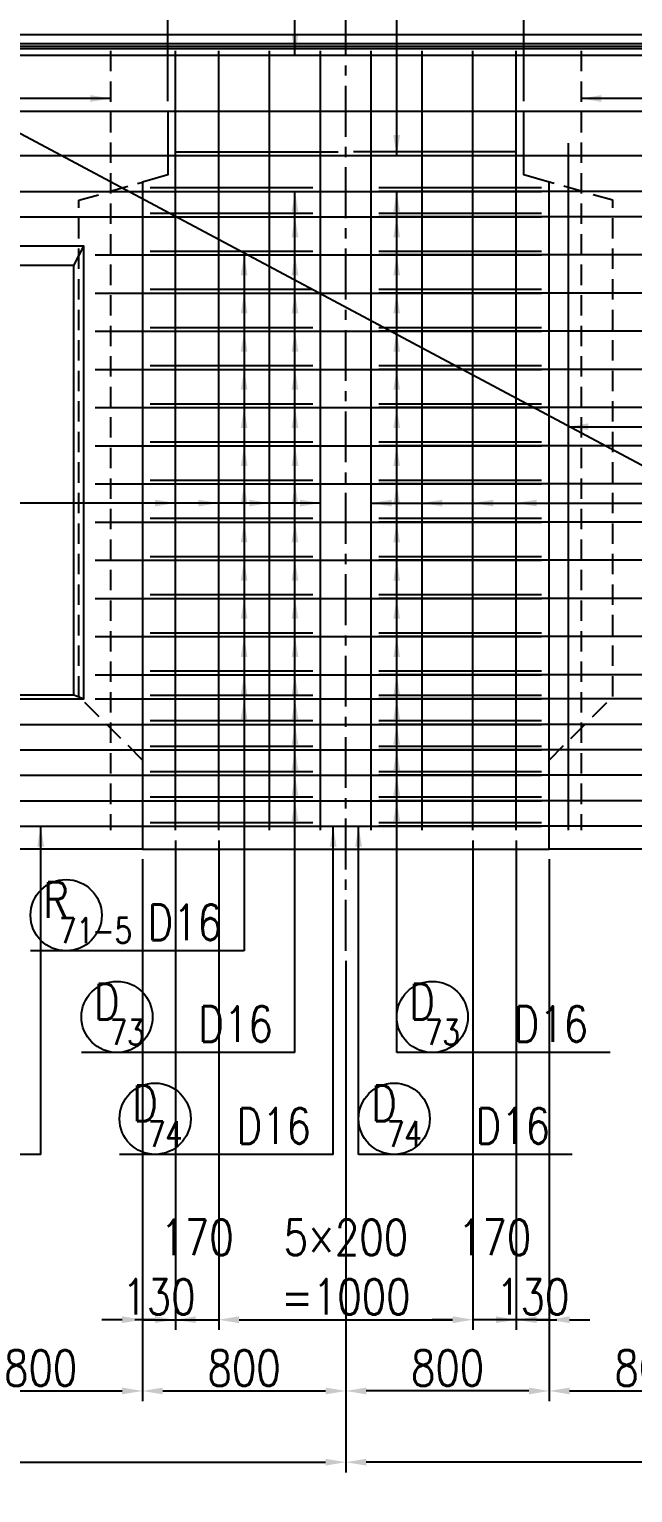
# Model space of a CAD drawing. Header units: millimetres. Extents: x -41433 to 131500, y -94900 to 39745.
# Drawn here: x 106255 to 108628, y 1840 to 7592 of the extents above; entities that cross this region are included whole.
import ezdxf
from ezdxf.enums import TextEntityAlignment as Align

# ---------------------------------------------------------------- set-up
doc = ezdxf.new("R2010")
doc.units = ezdxf.units.MM
doc.header["$LTSCALE"] = 160
doc.header["$MEASUREMENT"] = 0
doc.linetypes.add('CENTER', pattern=[2, 1.25, -0.25, 0.25, -0.25])
doc.linetypes.add('DASHED', pattern=[0.75, 0.5, -0.25])
doc.layers.get('DEFPOINTS').update_dxf_attribs({"color": 53, "linetype": 'CONTINUOUS'})
for name, color, linetype in [('CENTER', 6, 'CENTER'), ('DIM', 6, 'CONTINUOUS'), ('DIM-L', 6, 'CONTINUOUS'), ('GAIKEI-KEIKAKU', 4, 'CONTINUOUS'), ('TEKKIN-C', 3, 'CONTINUOUS'), ('TEKKIN-L', 2, 'CONTINUOUS'), ('TEKKIN-R', 3, 'CONTINUOUS'), ('TEKKIN-S', 3, 'CONTINUOUS'), ('TEXT', 4, 'CONTINUOUS')]:
    doc.layers.add(name, color=color, linetype=linetype)
doc.styles.add('DIM-TEXT', font='ROMANS', dxfattribs={"width": 0.8, "bigfont": 'EXTFONT'})
doc.styles.add('romans', font='romans.shx', dxfattribs={"bigfont": 'extfont.shx'})
doc.dimstyles.new('DIM40', dxfattribs={"dimscale": 40, "dimtxt": 3.5, "dimasz": 2, "dimexe": 1, "dimexo": 1, "dimgap": 0.5, "dimtad": 1, "dimdec": 0, "dimzin": 9, "dimdsep": 46, "dimtxsty": 'DIM-TEXT', "dimcen": 0, "dimclrt": 4, "dimaunit": 1, "dimadec": 4, "dimazin": 0, "dimtfac": 1, "dimtdec": 0, "dimtix": 1, "dimtmove": 2, "dimatfit": 0, "dimfxl": 1, "dimlwd": -1, "dimlwe": -1, "dimarcsym": 0})

# ---------------------------------------------------------------- blocks, each defined once
blk = doc.blocks.new('*D210')
at = {"layer": 'DEFPOINTS', "color": 0, "transparency": 16777216}
for p in [(107500, 9450), (107500, 8770), (103400, 7270)]:
    blk.add_point(p, dxfattribs=at)
at = {"layer": 'DIM', "color": 0, "transparency": 16777216}
for p, q in [((103400, 7310), (103400, 9490)), ((103480, 9450), (107420, 9450)), ((107500, 8810), (107500, 9490))]:
    blk.add_line(p, q, dxfattribs=at)
for points in [[(103480, 9463.3), (103480, 9436.7), (103400, 9450)], [(107420, 9463.3), (107420, 9436.7), (107500, 9450)]]:
    blk.add_solid(points, dxfattribs=at)
at = {"layer": 'DIM', "color": 4, "transparency": 16777216, "insert": (105450, 9540), "char_height": 140, "attachment_point": 5, "style": 'DIM-TEXT'}
blk.add_mtext('4100', dxfattribs=at)
blk = doc.blocks.new('*D213')
at = {"layer": 'DEFPOINTS', "color": 0, "transparency": 16777216}
for p in [(106800, 9170), (105800, 7270), (106800, 7270)]:
    blk.add_point(p, dxfattribs=at)
at = {"layer": 'DIM', "color": 0, "transparency": 16777216}
for p, q in [((105800, 7310), (105800, 9210)), ((106800, 7310), (106800, 9210)), ((105880, 9170), (106720, 9170))]:
    blk.add_line(p, q, dxfattribs=at)
for points in [[(105880, 9183.3), (105880, 9156.7), (105800, 9170)], [(106720, 9183.3), (106720, 9156.7), (106800, 9170)]]:
    blk.add_solid(points, dxfattribs=at)
at = {"layer": 'DIM', "color": 4, "transparency": 16777216, "insert": (106300, 9260), "char_height": 140, "attachment_point": 5, "style": 'DIM-TEXT'}
blk.add_mtext('1000', dxfattribs=at)
blk = doc.blocks.new('*D214')
at = {"layer": 'DEFPOINTS', "color": 0, "transparency": 16777216}
for p in [(107500, 9170), (107500, 8770), (106800, 7270)]:
    blk.add_point(p, dxfattribs=at)
at = {"layer": 'DIM', "color": 0, "transparency": 16777216}
for p, q in [((106800, 7310), (106800, 9210)), ((107500, 8810), (107500, 9210)), ((106880, 9170), (107420, 9170))]:
    blk.add_line(p, q, dxfattribs=at)
for points in [[(106880, 9183.3), (106880, 9156.7), (106800, 9170)], [(107420, 9183.3), (107420, 9156.7), (107500, 9170)]]:
    blk.add_solid(points, dxfattribs=at)
at = {"layer": 'DIM', "color": 4, "transparency": 16777216, "insert": (107150, 9260), "char_height": 140, "attachment_point": 5, "style": 'DIM-TEXT'}
blk.add_mtext('700', dxfattribs=at)
blk = doc.blocks.new('*D215')
at = {"layer": 'DEFPOINTS', "color": 0, "transparency": 16777216}
for p in [(109200, 9170), (108200, 7270), (109200, 7270)]:
    blk.add_point(p, dxfattribs=at)
at = {"layer": 'DIM', "color": 0, "transparency": 16777216}
for p, q in [((108200, 7310), (108200, 9210)), ((109200, 7310), (109200, 9210)), ((108280, 9170), (109120, 9170))]:
    blk.add_line(p, q, dxfattribs=at)
for points in [[(108280, 9183.3), (108280, 9156.7), (108200, 9170)], [(109120, 9183.3), (109120, 9156.7), (109200, 9170)]]:
    blk.add_solid(points, dxfattribs=at)
at = {"layer": 'DIM', "color": 4, "transparency": 16777216, "insert": (108700, 9260), "char_height": 140, "attachment_point": 5, "style": 'DIM-TEXT'}
blk.add_mtext('1000', dxfattribs=at)
blk = doc.blocks.new('*D208')
at = {"layer": 'DEFPOINTS', "color": 0, "transparency": 16777216}
for p in [(107500, 9450), (107500, 8770), (111600, 7270)]:
    blk.add_point(p, dxfattribs=at)
at = {"layer": 'DIM', "color": 0, "transparency": 16777216}
for p, q in [((107500, 8810), (107500, 9490)), ((111520, 9450), (107580, 9450)), ((111600, 7310), (111600, 9490))]:
    blk.add_line(p, q, dxfattribs=at)
for points in [[(107580, 9463.3), (107580, 9436.7), (107500, 9450)], [(111520, 9463.3), (111520, 9436.7), (111600, 9450)]]:
    blk.add_solid(points, dxfattribs=at)
at = {"layer": 'DIM', "color": 4, "transparency": 16777216, "insert": (109550, 9540), "char_height": 140, "attachment_point": 5, "style": 'DIM-TEXT'}
blk.add_mtext('4100', dxfattribs=at)
blk = doc.blocks.new('*D209')
at = {"layer": 'DEFPOINTS', "color": 0, "transparency": 16777216}
for p in [(107500, 9170), (107500, 8770), (108200, 7270)]:
    blk.add_point(p, dxfattribs=at)
at = {"layer": 'DIM', "color": 0, "transparency": 16777216}
for p, q in [((107500, 8810), (107500, 9210)), ((108200, 7310), (108200, 9210)), ((108120, 9170), (107580, 9170))]:
    blk.add_line(p, q, dxfattribs=at)
for points in [[(107580, 9183.3), (107580, 9156.7), (107500, 9170)], [(108120, 9183.3), (108120, 9156.7), (108200, 9170)]]:
    blk.add_solid(points, dxfattribs=at)
at = {"layer": 'DIM', "color": 4, "transparency": 16777216, "insert": (107850, 9260), "char_height": 140, "attachment_point": 5, "style": 'DIM-TEXT'}
blk.add_mtext('700', dxfattribs=at)
blk = doc.blocks.new('*D218')
at = {"layer": 'DEFPOINTS', "color": 0, "transparency": 16777216}
for p in [(103500, 4370), (107500, 3970), (107500, 1960)]:
    blk.add_point(p, dxfattribs=at)
at = {"layer": 'DIM', "color": 0, "transparency": 16777216}
for p, q in [((103500, 4330), (103500, 1920)), ((107500, 3930), (107500, 1920)), ((103580, 1960), (107420, 1960))]:
    blk.add_line(p, q, dxfattribs=at)
for points in [[(103580, 1973.3), (103580, 1946.7), (103500, 1960)], [(107420, 1973.3), (107420, 1946.7), (107500, 1960)]]:
    blk.add_solid(points, dxfattribs=at)
at = {"layer": 'DIM', "color": 4, "transparency": 16777216, "insert": (105500, 2050), "char_height": 140, "attachment_point": 5, "style": 'DIM-TEXT'}
blk.add_mtext('4000', dxfattribs=at)
blk = doc.blocks.new('*D221')
at = {"layer": 'DEFPOINTS', "color": 0, "transparency": 16777216}
for p in [(105900, 4370), (106700, 4370), (106700, 2240)]:
    blk.add_point(p, dxfattribs=at)
at = {"layer": 'DIM', "color": 0, "transparency": 16777216}
for p, q in [((105900, 4330), (105900, 2200)), ((106700, 4330), (106700, 2200)), ((105980, 2240), (106620, 2240))]:
    blk.add_line(p, q, dxfattribs=at)
for points in [[(105980, 2253.3), (105980, 2226.7), (105900, 2240)], [(106620, 2253.3), (106620, 2226.7), (106700, 2240)]]:
    blk.add_solid(points, dxfattribs=at)
at = {"layer": 'DIM', "color": 4, "transparency": 16777216, "insert": (106300, 2330), "char_height": 140, "attachment_point": 5, "style": 'DIM-TEXT'}
blk.add_mtext('800', dxfattribs=at)
blk = doc.blocks.new('*D222')
at = {"layer": 'DEFPOINTS', "color": 0, "transparency": 16777216}
for p in [(106700, 4370), (107500, 3970), (107500, 2240)]:
    blk.add_point(p, dxfattribs=at)
at = {"layer": 'DIM', "color": 0, "transparency": 16777216}
for p, q in [((106700, 4330), (106700, 2200)), ((107500, 3930), (107500, 2200)), ((106780, 2240), (107420, 2240))]:
    blk.add_line(p, q, dxfattribs=at)
for points in [[(106780, 2253.3), (106780, 2226.7), (106700, 2240)], [(107420, 2253.3), (107420, 2226.7), (107500, 2240)]]:
    blk.add_solid(points, dxfattribs=at)
at = {"layer": 'DIM', "color": 4, "transparency": 16777216, "insert": (107100, 2330), "char_height": 140, "attachment_point": 5, "style": 'DIM-TEXT'}
blk.add_mtext('800', dxfattribs=at)
blk = doc.blocks.new('*D223')
at = {"layer": 'DEFPOINTS', "color": 0, "transparency": 16777216}
for p in [(108300, 4370), (109100, 4370), (109100, 2240)]:
    blk.add_point(p, dxfattribs=at)
at = {"layer": 'DIM', "color": 0, "transparency": 16777216}
for p, q in [((108300, 4330), (108300, 2200)), ((109100, 4330), (109100, 2200)), ((108380, 2240), (109020, 2240))]:
    blk.add_line(p, q, dxfattribs=at)
for points in [[(108380, 2253.3), (108380, 2226.7), (108300, 2240)], [(109020, 2253.3), (109020, 2226.7), (109100, 2240)]]:
    blk.add_solid(points, dxfattribs=at)
at = {"layer": 'DIM', "color": 4, "transparency": 16777216, "insert": (108700, 2330), "char_height": 140, "attachment_point": 5, "style": 'DIM-TEXT'}
blk.add_mtext('800', dxfattribs=at)
blk = doc.blocks.new('*D228')
at = {"layer": 'DEFPOINTS', "color": 0, "transparency": 16777216}
for p in [(111500, 4370), (107500, 3970), (107500, 1960)]:
    blk.add_point(p, dxfattribs=at)
at = {"layer": 'DIM', "color": 0, "transparency": 16777216}
for p, q in [((111500, 4330), (111500, 1920)), ((107500, 3930), (107500, 1920)), ((111420, 1960), (107580, 1960))]:
    blk.add_line(p, q, dxfattribs=at)
for points in [[(107580, 1973.3), (107580, 1946.7), (107500, 1960)], [(111420, 1973.3), (111420, 1946.7), (111500, 1960)]]:
    blk.add_solid(points, dxfattribs=at)
at = {"layer": 'DIM', "color": 4, "transparency": 16777216, "insert": (109500, 2050), "char_height": 140, "attachment_point": 5, "style": 'DIM-TEXT'}
blk.add_mtext('4000', dxfattribs=at)
blk = doc.blocks.new('*D229')
at = {"layer": 'DEFPOINTS', "color": 0, "transparency": 16777216}
for p in [(108300, 4370), (107500, 3970), (107500, 2240)]:
    blk.add_point(p, dxfattribs=at)
at = {"layer": 'DIM', "color": 0, "transparency": 16777216}
for p, q in [((108300, 4330), (108300, 2200)), ((107500, 3930), (107500, 2200)), ((108220, 2240), (107580, 2240))]:
    blk.add_line(p, q, dxfattribs=at)
for points in [[(107580, 2253.3), (107580, 2226.7), (107500, 2240)], [(108220, 2253.3), (108220, 2226.7), (108300, 2240)]]:
    blk.add_solid(points, dxfattribs=at)
at = {"layer": 'DIM', "color": 4, "transparency": 16777216, "insert": (107900, 2330), "char_height": 140, "attachment_point": 5, "style": 'DIM-TEXT'}
blk.add_mtext('800', dxfattribs=at)
blk = doc.blocks.new('*D428')
at = {"layer": 'DEFPOINTS', "color": 0, "transparency": 16777216}
for p in [(106830, 4444), (106700, 4370), (106830, 2520)]:
    blk.add_point(p, dxfattribs=at)
at = {"layer": 'DIM', "color": 0, "transparency": 16777216}
for p, q in [((106830, 4404), (106830, 2480)), ((106700, 4330), (106700, 2480)), ((106620, 2520), (106540, 2520)), ((106700, 2520), (106830, 2520)), ((106910, 2520), (106990, 2520))]:
    blk.add_line(p, q, dxfattribs=at)
for points in [[(106620, 2533.3), (106620, 2506.7), (106700, 2520)], [(106910, 2533.3), (106910, 2506.7), (106830, 2520)]]:
    blk.add_solid(points, dxfattribs=at)
at = {"layer": 'DIM', "color": 4, "transparency": 16777216, "insert": (106765, 2610), "char_height": 140, "attachment_point": 5, "style": 'DIM-TEXT'}
blk.add_mtext('130', dxfattribs=at)
blk = doc.blocks.new('*D429')
at = {"layer": 'DEFPOINTS', "color": 0, "transparency": 16777216}
for p in [(107000, 4444), (108000, 4444), (108000, 2520)]:
    blk.add_point(p, dxfattribs=at)
at = {"layer": 'DIM', "color": 0, "transparency": 16777216}
for p, q in [((107000, 4404), (107000, 2480)), ((108000, 4404), (108000, 2480)), ((107080, 2520), (107920, 2520))]:
    blk.add_line(p, q, dxfattribs=at)
for points in [[(107080, 2533.3), (107080, 2506.7), (107000, 2520)], [(107920, 2533.3), (107920, 2506.7), (108000, 2520)]]:
    blk.add_solid(points, dxfattribs=at)
at = {"layer": 'DIM', "color": 4, "transparency": 16777216, "insert": (107500, 2726.7), "char_height": 140, "attachment_point": 5, "style": 'DIM-TEXT'}
blk.add_mtext('5×200\\P=1000', dxfattribs=at)
blk = doc.blocks.new('*D425')
at = {"layer": 'DEFPOINTS', "color": 0, "transparency": 16777216}
for p in [(106830, 4444), (107000, 4444), (107000, 2520)]:
    blk.add_point(p, dxfattribs=at)
at = {"layer": 'DIM', "color": 0, "transparency": 16777216}
for p, q in [((106830, 4404), (106830, 2480)), ((107000, 4404), (107000, 2480)), ((106750, 2520), (106670, 2520)), ((106830, 2520), (107000, 2520)), ((107080, 2520), (107160, 2520))]:
    blk.add_line(p, q, dxfattribs=at)
for points in [[(106750, 2533.3), (106750, 2506.7), (106830, 2520)], [(107080, 2533.3), (107080, 2506.7), (107000, 2520)]]:
    blk.add_solid(points, dxfattribs=at)
at = {"layer": 'DIM', "color": 4, "transparency": 16777216, "insert": (106915, 2726.7), "char_height": 140, "attachment_point": 5, "style": 'DIM-TEXT'}
blk.add_mtext('170\\P ', dxfattribs=at)
blk = doc.blocks.new('*D426')
at = {"layer": 'DEFPOINTS', "color": 0, "transparency": 16777216}
for p in [(108170, 4444), (108300, 4370), (108170, 2520)]:
    blk.add_point(p, dxfattribs=at)
at = {"layer": 'DIM', "color": 0, "transparency": 16777216}
for p, q in [((108170, 4404), (108170, 2480)), ((108300, 4330), (108300, 2480)), ((108090, 2520), (108010, 2520)), ((108300, 2520), (108170, 2520)), ((108380, 2520), (108460, 2520))]:
    blk.add_line(p, q, dxfattribs=at)
for points in [[(108090, 2533.3), (108090, 2506.7), (108170, 2520)], [(108380, 2533.3), (108380, 2506.7), (108300, 2520)]]:
    blk.add_solid(points, dxfattribs=at)
at = {"layer": 'DIM', "color": 4, "transparency": 16777216, "insert": (108235, 2610), "char_height": 140, "attachment_point": 5, "style": 'DIM-TEXT'}
blk.add_mtext('130', dxfattribs=at)
blk = doc.blocks.new('*D427')
at = {"layer": 'DEFPOINTS', "color": 0, "transparency": 16777216}
for p in [(108000, 4444), (108170, 4444), (108000, 2520)]:
    blk.add_point(p, dxfattribs=at)
at = {"layer": 'DIM', "color": 0, "transparency": 16777216}
for p, q in [((108000, 4404), (108000, 2480)), ((108170, 4404), (108170, 2480)), ((107920, 2520), (107840, 2520)), ((108170, 2520), (108000, 2520)), ((108250, 2520), (108330, 2520))]:
    blk.add_line(p, q, dxfattribs=at)
for points in [[(107920, 2533.3), (107920, 2506.7), (108000, 2520)], [(108250, 2533.3), (108250, 2506.7), (108170, 2520)]]:
    blk.add_solid(points, dxfattribs=at)
at = {"layer": 'DIM', "color": 4, "transparency": 16777216, "insert": (108085, 2726.7), "char_height": 140, "attachment_point": 5, "style": 'DIM-TEXT'}
blk.add_mtext('170\\P ', dxfattribs=at)

msp = doc.modelspace()

# ---------------------------------------------------------------- linework, layer by layer
at = {"layer": 'CENTER'}
msp.add_line((107500, 3970), (107500, 8770), dxfattribs=at)
at = {"layer": 'DEFPOINTS'}
msp.add_line((100000, 10500), (131500, -6300), dxfattribs=at)
at = {"layer": 'DEFPOINTS', "flags": 128}
for points in [[(112000, 7535), (103000, 7535)], [(112000, 7525), (103000, 7525)], [(112000, 7515), (103000, 7515)]]:
    msp.add_lwpolyline(points, dxfattribs=at)
at = {"layer": 'DIM-L'}
for p, q in [((107300, 7491), (107300, 8370)), ((107700, 7096), (107700, 7970)), ((107300, 3570), (107300, 6955)), ((107700, 3570), (107700, 6955)), ((107100, 6705), (107100, 3970)), ((108374, 6030), (111700, 6030)), ((107400, 5730), (103300, 5730)), ((107600, 5730), (111700, 5730)), ((106300, 3170), (106300, 4460)), ((107450, 3170), (107450, 4460)), ((107550, 3170), (107550, 4460)), ((107100, 3970), (106260, 3970)), ((107300, 3570), (106460, 3570)), ((108540, 3570), (107700, 3570)), ((106300, 3170), (105460, 3170)), ((107450, 3170), (106610, 3170)), ((108390, 3170), (107550, 3170))]:
    msp.add_line(p, q, dxfattribs=at)
for points in [[(106575, 7320), (103625, 7320)], [(111375, 7320), (108425, 7320)]]:
    msp.add_lwpolyline(points, dxfattribs=at)
for centre in [(106400, 4110), (106600, 3710), (107840, 3710), (106750, 3310), (107690, 3310)]:
    msp.add_circle(centre, 140, dxfattribs=at)
for points in [[(107286.67, 7571), (107313.33, 7571), (107300, 7491)], [(106495, 7306.67), (106495, 7333.33), (106575, 7320)], [(108505, 7333.33), (108505, 7306.67), (108425, 7320)], [(107713.33, 7176), (107686.67, 7176), (107700, 7096)], [(107286.67, 6875), (107313.33, 6875), (107300, 6955)], [(107713.33, 6875), (107686.67, 6875), (107700, 6955)], [(107286.67, 6775), (107313.33, 6775), (107300, 6855)], [(107713.33, 6775), (107686.67, 6775), (107700, 6855)], [(107086.67, 6625), (107113.33, 6625), (107100, 6705)], [(107286.67, 6625), (107313.33, 6625), (107300, 6705)], [(107713.33, 6625), (107686.67, 6625), (107700, 6705)], [(107086.67, 6475), (107113.33, 6475), (107100, 6555)], [(107286.67, 6475), (107313.33, 6475), (107300, 6555)], [(107713.33, 6475), (107686.67, 6475), (107700, 6555)], [(107086.67, 6325), (107113.33, 6325), (107100, 6405)], [(107286.67, 6325), (107313.33, 6325), (107300, 6405)], [(107713.33, 6325), (107686.67, 6325), (107700, 6405)], [(107086.67, 6175), (107113.33, 6175), (107100, 6255)], [(107286.67, 6175), (107313.33, 6175), (107300, 6255)], [(107713.33, 6175), (107686.67, 6175), (107700, 6255)], [(107086.67, 6025), (107113.33, 6025), (107100, 6105)], [(107286.67, 6025), (107313.33, 6025), (107300, 6105)], [(107713.33, 6025), (107686.67, 6025), (107700, 6105)], [(108454, 6043.33), (108454, 6016.67), (108374, 6030)], [(107086.67, 5875), (107113.33, 5875), (107100, 5955)], [(107286.67, 5875), (107313.33, 5875), (107300, 5955)], [(107713.33, 5875), (107686.67, 5875), (107700, 5955)], [(107086.67, 5725), (107113.33, 5725), (107100, 5805)], [(107286.67, 5725), (107313.33, 5725), (107300, 5805)], [(107713.33, 5725), (107686.67, 5725), (107700, 5805)], [(106750, 5716.67), (106750, 5743.33), (106830, 5730)], [(106920, 5716.67), (106920, 5743.33), (107000, 5730)], [(107120, 5716.67), (107120, 5743.33), (107200, 5730)], [(107320, 5743.33), (107320, 5716.67), (107400, 5730)], [(107680, 5743.33), (107680, 5716.67), (107600, 5730)], [(107880, 5716.67), (107880, 5743.33), (107800, 5730)], [(108080, 5716.67), (108080, 5743.33), (108000, 5730)], [(108250, 5716.67), (108250, 5743.33), (108170, 5730)], [(107086.67, 5575), (107113.33, 5575), (107100, 5655)], [(107286.67, 5575), (107313.33, 5575), (107300, 5655)], [(107713.33, 5575), (107686.67, 5575), (107700, 5655)], [(107086.67, 5425), (107113.33, 5425), (107100, 5505)], [(107286.67, 5425), (107313.33, 5425), (107300, 5505)], [(107713.33, 5425), (107686.67, 5425), (107700, 5505)], [(107086.67, 5275), (107113.33, 5275), (107100, 5355)], [(107286.67, 5275), (107313.33, 5275), (107300, 5355)], [(107713.33, 5275), (107686.67, 5275), (107700, 5355)], [(107086.67, 5125), (107113.33, 5125), (107100, 5205)], [(107286.67, 5125), (107313.33, 5125), (107300, 5205)], [(107713.33, 5125), (107686.67, 5125), (107700, 5205)], [(107086.67, 4975), (107113.33, 4975), (107100, 5055)], [(107286.67, 4975), (107313.33, 4975), (107300, 5055)], [(107713.33, 4975), (107686.67, 4975), (107700, 5055)], [(107086.67, 4880), (107113.33, 4880), (107100, 4960)], [(107286.67, 4880), (107313.33, 4880), (107300, 4960)], [(107713.33, 4880), (107686.67, 4880), (107700, 4960)], [(107286.67, 4780), (107313.33, 4780), (107300, 4860)], [(107713.33, 4780), (107686.67, 4780), (107700, 4860)], [(107286.67, 4680), (107313.33, 4680), (107300, 4760)], [(107713.33, 4680), (107686.67, 4680), (107700, 4760)], [(107286.67, 4580), (107313.33, 4580), (107300, 4660)], [(107713.33, 4580), (107686.67, 4580), (107700, 4660)], [(107286.67, 4480), (107313.33, 4480), (107300, 4560)], [(107713.33, 4480), (107686.67, 4480), (107700, 4560)], [(106313.33, 4380), (106286.67, 4380), (106300, 4460)], [(107436.67, 4380), (107463.33, 4380), (107450, 4460)], [(107563.33, 4380), (107536.67, 4380), (107550, 4460)]]:
    msp.add_solid(points, dxfattribs=at)
at = {"layer": 'GAIKEI-KEIKAKU'}
for p, q in [((106430.06, 6663.59), (106470.06, 6740)), ((106430.06, 4976.41), (106470.06, 4960)), ((106700, 4370), (108300, 4370))]:
    msp.add_line(p, q, dxfattribs=at)
for points in [[(112000, 7570), (103000, 7570)], [(103000, 7270), (103500, 7270), (111500, 7270), (112000, 7270)]]:
    msp.add_lwpolyline(points, dxfattribs=at)
at = {"layer": 'GAIKEI-KEIKAKU', "ltscale": 0.8, "flags": 128}
for points in [[(105900, 6991.43), (105800, 7020), (105800, 7270), (106800, 7270), (106800, 7020), (106700, 6991.43)], [(108300, 6991.43), (108200, 7020), (108200, 7270), (109200, 7270), (109200, 7020), (109100, 6991.43)]]:
    msp.add_lwpolyline(points, dxfattribs=at)
at = {"layer": 'GAIKEI-KEIKAKU', "flags": 128}
for points in [[(106700, 6991.43), (106700, 4370), (105900, 4370), (105900, 6991.43)], [(109100, 6991.43), (109100, 4370), (108300, 4370), (108300, 6991.43)]]:
    msp.add_lwpolyline(points, dxfattribs=at)
at = {"layer": 'GAIKEI-KEIKAKU', "linetype": 'DASHED'}
for points in [[(106700, 4720), (106450, 4970), (106450, 6920), (106700, 6991.43)], [(108300, 4720), (108550, 4970), (108550, 6920), (108300, 6991.43)]]:
    msp.add_lwpolyline(points, dxfattribs=at)
at = {"layer": 'GAIKEI-KEIKAKU', "flags": 128}
for points in [[(106130.06, 6740), (106130.06, 4960), (106470.06, 4960), (106470.06, 6740)], [(106430.06, 4976.41), (106430.06, 6663.59), (106170.06, 6663.59), (106170.06, 4976.41)]]:
    msp.add_lwpolyline(points, close=True, dxfattribs=at)
at = {"layer": 'TEKKIN-C', "flags": 128}
msp.add_lwpolyline([(108374, 7144), (108374, 4444)], dxfattribs=at)
at = {"layer": 'TEKKIN-L'}
for p, q in [((103038.73, 7491), (112038.73, 7491)), ((105130, 7096), (107470, 7096)), ((106830, 7096), (108170, 7096)), ((107530, 7096), (109870, 7096)), ((105230, 6955), (107370, 6955)), ((106730, 6955), (108270, 6955)), ((109770, 6955), (107630, 6955)), ((105230, 6855), (107370, 6855)), ((106730, 6855), (108270, 6855)), ((109770, 6855), (107630, 6855)), ((106514.35, 6705), (107370, 6705)), ((106730, 6705), (108270, 6705)), ((109770, 6705), (107630, 6705)), ((106514.35, 6555), (107370, 6555)), ((106730, 6555), (108270, 6555)), ((109770, 6555), (107630, 6555)), ((106514.35, 6405), (107370, 6405)), ((106730, 6405), (108270, 6405)), ((109770, 6405), (107630, 6405)), ((106514.35, 6255), (107370, 6255)), ((106730, 6255), (108270, 6255)), ((109770, 6255), (107630, 6255)), ((106514.35, 6105), (107370, 6105)), ((106730, 6105), (108270, 6105)), ((109770, 6105), (107630, 6105)), ((106514.35, 5955), (107370, 5955)), ((106730, 5955), (108270, 5955)), ((109770, 5955), (107630, 5955)), ((106514.35, 5805), (107370, 5805)), ((106730, 5805), (108270, 5805)), ((109770, 5805), (107630, 5805)), ((106514.35, 5655), (107370, 5655)), ((106730, 5655), (108270, 5655)), ((109770, 5655), (107630, 5655)), ((106514.35, 5505), (107370, 5505)), ((106730, 5505), (108270, 5505)), ((109770, 5505), (107630, 5505)), ((106514.35, 5355), (107370, 5355)), ((106730, 5355), (108270, 5355)), ((109770, 5355), (107630, 5355)), ((106514.35, 5205), (107370, 5205)), ((106730, 5205), (108270, 5205)), ((109770, 5205), (107630, 5205)), ((106514.35, 5055), (107370, 5055)), ((106730, 5055), (108270, 5055)), ((109770, 5055), (107630, 5055)), ((106514.35, 4960), (107370, 4960)), ((106730, 4960), (108270, 4960)), ((109770, 4960), (107630, 4960)), ((105230, 4860), (107370, 4860)), ((106730, 4860), (108270, 4860)), ((109770, 4860), (107630, 4860)), ((105230, 4760), (107370, 4760)), ((106730, 4760), (108270, 4760)), ((109770, 4760), (107630, 4760)), ((105230, 4660), (107370, 4660)), ((106730, 4660), (108270, 4660)), ((109770, 4660), (107630, 4660)), ((105230, 4560), (107370, 4560)), ((106730, 4560), (108270, 4560)), ((109770, 4560), (107630, 4560)), ((105230, 4460), (107370, 4460)), ((106730, 4460), (108270, 4460)), ((109770, 4460), (107630, 4460))]:
    msp.add_line(p, q, dxfattribs=at)
at = {"layer": 'TEKKIN-R'}
for p, q in [((106830, 7111), (107470, 7111)), ((108170, 7111), (107530, 7111)), ((106730, 6970), (107370, 6970)), ((107630, 6970), (108270, 6970)), ((106730, 6870), (107370, 6870)), ((107630, 6870), (108270, 6870)), ((106730, 6720), (107370, 6720)), ((107630, 6720), (108270, 6720)), ((106730, 6570), (107370, 6570)), ((107630, 6570), (108270, 6570)), ((106730, 6420), (107370, 6420)), ((107630, 6420), (108270, 6420)), ((106730, 6270), (107370, 6270)), ((107630, 6270), (108270, 6270)), ((106730, 6120), (107370, 6120)), ((107630, 6120), (108270, 6120)), ((106730, 5970), (107370, 5970)), ((107630, 5970), (108270, 5970)), ((106730, 5820), (107370, 5820)), ((107630, 5820), (108270, 5820)), ((106730, 5670), (107370, 5670)), ((107630, 5670), (108270, 5670)), ((106730, 5520), (107370, 5520)), ((107630, 5520), (108270, 5520)), ((106730, 5370), (107370, 5370)), ((107630, 5370), (108270, 5370)), ((106730, 5220), (107370, 5220)), ((107630, 5220), (108270, 5220)), ((106730, 5070), (107370, 5070)), ((107630, 5070), (108270, 5070)), ((106730, 4975), (107370, 4975)), ((107630, 4975), (108270, 4975)), ((106730, 4875), (107370, 4875)), ((107630, 4875), (108270, 4875)), ((106730, 4775), (107370, 4775)), ((107630, 4775), (108270, 4775)), ((106730, 4675), (107370, 4675)), ((107630, 4675), (108270, 4675)), ((106730, 4575), (107370, 4575)), ((107630, 4575), (108270, 4575)), ((106730, 4475), (107370, 4475)), ((107630, 4475), (108270, 4475))]:
    msp.add_line(p, q, dxfattribs=at)
at = {"layer": 'TEKKIN-S'}
for p, q in [((106830, 4444), (106830, 7507)), ((107000, 4444), (107000, 7507)), ((107200, 4444), (107200, 7507)), ((107400, 4444), (107400, 7507)), ((107600, 4444), (107600, 7507)), ((107800, 4444), (107800, 7507)), ((108000, 4444), (108000, 7507)), ((108170, 4444), (108170, 7507))]:
    msp.add_line(p, q, dxfattribs=at)
at = {"layer": 'TEKKIN-S', "linetype": 'DASHED', "flags": 128}
for points in [[(106575, 7507), (106575, 4444)], [(108425, 7507), (108425, 4444)]]:
    msp.add_lwpolyline(points, dxfattribs=at)

# ---------------------------------------------------------------- texts
at = {"layer": 'TEXT', "style": 'romans', "width": 0.8}
for s, height, p in [('R', 140, (106360, 4170)), ('71', 100, (106440, 4050)), ('-5', 100, (106580, 4050)), ('D', 140, (106560, 3770)), ('D', 140, (107800, 3770)), ('73', 100, (106640, 3650)), ('73', 100, (107880, 3650)), ('D', 140, (106710, 3370)), ('D', 140, (107650, 3370)), ('74', 100, (106790, 3250)), ('74', 100, (107730, 3250))]:
    msp.add_text(s, height=height, rotation=0.000107, dxfattribs=at).set_placement(p, align=Align.MIDDLE)
for p in [(106720, 3970), (106920, 3570), (108160, 3570), (107070, 3170), (108010, 3170)]:
    msp.add_text('D16', height=140, rotation=0.000107, dxfattribs=at).set_placement(p, align=Align.BOTTOM_LEFT)

# ---------------------------------------------------------------- dimensions: what is measured, and where the dimension line sits
at = {"layer": 'DIM'}
for base, p1, p2, picture, middle in [((107500, 9450), (103400, 7270), (107500, 8770), '*D210', (105450, 9540)), ((106800, 9170), (105800, 7270), (106800, 7270), '*D213', (106300, 9260)), ((107500, 9170), (106800, 7270), (107500, 8770), '*D214', (107150, 9260)), ((109200, 9170), (108200, 7270), (109200, 7270), '*D215', (108700, 9260)), ((106830, 2520), (106700, 4370), (106830, 4444), '*D428', (106765, 2610)), ((107500, 1960), (103500, 4370), (107500, 3970), '*D218', (105500, 2050)), ((106700, 2240), (105900, 4370), (106700, 4370), '*D221', (106300, 2330)), ((107500, 2240), (106700, 4370), (107500, 3970), '*D222', (107100, 2330)), ((109100, 2240), (108300, 4370), (109100, 4370), '*D223', (108700, 2330))]:
    dim = msp.add_linear_dim(base=base, p1=p1, p2=p2, dimstyle='DIM40', dxfattribs=at)
    dim.commit()
    dim.dimension.update_dxf_attribs({"geometry": picture, "text_midpoint": middle})
for base, p1, p2, picture, middle in [((107500, 9450), (111600, 7270), (107500, 8770), '*D208', (109550, 9540)), ((107500, 9170), (108200, 7270), (107500, 8770), '*D209', (107850, 9260)), ((108170, 2520), (108300, 4370), (108170, 4444), '*D426', (108235, 2610)), ((107500, 1960), (111500, 4370), (107500, 3970), '*D228', (109500, 2050)), ((107500, 2240), (108300, 4370), (107500, 3970), '*D229', (107900, 2330))]:
    dim = msp.add_linear_dim(base=base, p1=p1, p2=p2, angle=180, dimstyle='DIM40', dxfattribs=at)
    dim.commit()
    dim.dimension.update_dxf_attribs({"geometry": picture, "text_midpoint": middle})
for base, p1, p2, text, picture, middle in [((107000, 2520), (106830, 4444), (107000, 4444), '<>\\P ', '*D425', (106915, 2726.67)), ((108000, 2520), (107000, 4444), (108000, 4444), '5×200\\P=<>', '*D429', (107500, 2726.67))]:
    dim = msp.add_linear_dim(base=base, p1=p1, p2=p2, text=text, dimstyle='DIM40', dxfattribs=at)
    dim.commit()
    dim.dimension.update_dxf_attribs({"geometry": picture, "text_midpoint": middle})
dim = msp.add_linear_dim(base=(108000, 2520), p1=(108170, 4444), p2=(108000, 4444), angle=180, text='<>\\P ', dimstyle='DIM40', dxfattribs=at)
dim.commit()
dim.dimension.update_dxf_attribs({"geometry": '*D427', "text_midpoint": (108085, 2726.67)})

doc.saveas('drawing.dxf')
